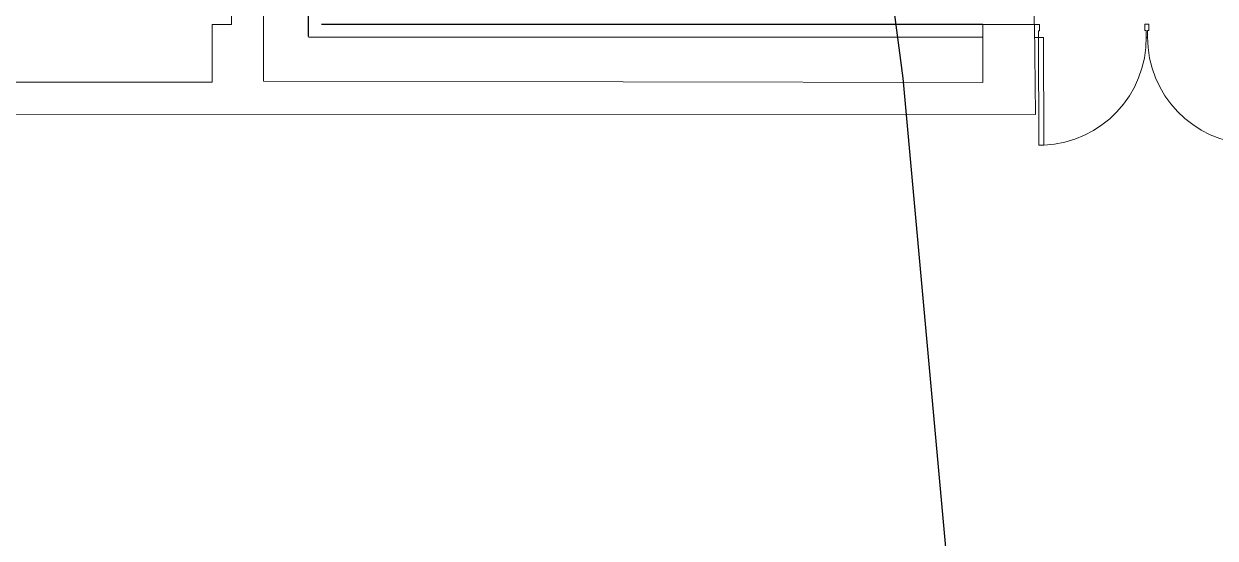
# Model space of a CAD drawing. Header units: millimetres. Extents: x 586 to 1010, y 369 to 668.
# Drawn here: x 682.99 to 692.26, y 488.6 to 492.6 of the extents above; entities that cross this region are included whole.
import ezdxf

# ---------------------------------------------------------------- set-up
doc = ezdxf.new("R2010")
doc.units = ezdxf.units.MM
doc.layers.add('0 new', color=7, linetype='Continuous', lineweight=0)
doc.layers.add('plan line', color=7, linetype='Continuous', lineweight=15)

msp = doc.modelspace()

# ---------------------------------------------------------------- linework, layer by layer
at = {"color": 254, "lineweight": 25}
msp.add_lwpolyline([(667.5806, 481.7471), (668.167, 489.4834), (668.4058, 494.7244), (668.3305, 497.8135), (668.2282, 502.1102), (668.5684, 506.1571), (669.836, 509.6707), (671.1579, 511.3246), (672.4949, 512.3671), (674.3246, 513.3191), (676.3209, 513.9582), (678.3464, 514.2476), (680.2639, 514.1506), (680.2639, 514.1506), (681.9621, 513.6438), (683.4335, 512.7577), (684.6969, 511.536), (685.771, 510.0225), (687.4257, 506.2952), (688.547, 501.9261), (689.8337, 492.1815), (690.1759, 488.4115)], dxfattribs=at)
for points in [[(671.7124, 620.7085), (706.7355, 621.773), (754.2598, 613.8303), (814.6609, 600.1481), (855.7567, 598.0104), (895.0671, 567.0647), (920.0096, 542.0176), (952.0084, 521.2476), (977.2234, 504.6526), (979.6352, 479.2339), (986.3437, 463.8549), (988.7975, 462.3853)], [(654.944, 595.4717), (670.2671, 587.3174), (714.302, 595.1648), (787.0891, 595.1648), (819.3936, 580.9441), (821.0297, 562.8505), (813.4907, 552.7881), (808.7339, 539.6711), (796.4072, 534.7059), (791.0222, 527.249), (791.0222, 507.547), (797.3007, 476.5274), (814.9752, 463.8897), (836.1481, 474.6816), (874.0221, 478.5878), (885.7286, 462.7333), (863.0042, 436.0794), (845.7887, 420.6845), (845.1044, 408.6747)], [(639.2065, 583.4381), (644.7272, 575.638), (657.7961, 553.4401), (668.4043, 543.9291), (682.5178, 548.7307), (692.9838, 555.4778), (711.9339, 556.5828), (734.3456, 532.1334), (750.593, 477.7475), (754.1369, 444.164), (776.4657, 425.4473), (782.6172, 412.2355)]]:
    msp.add_spline(points, degree=3, dxfattribs=at)
at = {"layer": '0 new', "ltscale": 50}
for p, q in [((690.8974, 492.5988), (690.8553, 492.5986)), ((690.8643, 491.8986), (690.8567, 492.5987)), ((691.7476, 492.6022), (691.7173, 492.6021))]:
    msp.add_line(p, q, dxfattribs=at)
at = {"layer": 'plan line', "lineweight": 30}
for p, q in [((685.2053, 492.5067), (685.2056, 494.4555)), ((690.4553, 492.5987), (685.3053, 492.5994)), ((690.4553, 492.4987), (685.2053, 492.4994))]:
    msp.add_line(p, q, dxfattribs=at)
at = {"layer": 'plan line'}
for p, q in [((684.8555, 494.187), (684.8553, 492.1567)), ((684.6053, 492.5995), (684.6055, 493.9952)), ((690.8554, 493.0444), (690.8554, 492.5986)), ((684.4553, 492.1495), (684.4553, 492.5995)), ((684.4553, 492.5995), (684.6053, 492.5995)), ((690.4553, 492.5987), (690.8553, 492.5986)), ((690.4553, 492.1487), (690.4553, 492.5987)), ((690.8976, 492.5491), (690.8876, 492.5491)), ((690.8876, 492.5491), (690.8878, 492.4991)), ((690.8974, 492.5988), (690.8976, 492.5491)), ((691.7175, 492.5524), (691.7173, 492.6021)), ((691.7173, 492.6021), (691.7175, 492.5524)), ((691.7275, 492.5524), (691.7175, 492.5524)), ((691.7175, 492.5524), (691.7275, 492.5524)), ((691.7277, 492.5024), (691.7275, 492.5524)), ((691.7275, 492.5524), (691.7277, 492.4973)), ((691.7378, 492.5525), (691.7478, 492.5525)), ((691.738, 492.5025), (691.7378, 492.5525)), ((691.738, 492.4971), (691.7378, 492.5525)), ((691.7378, 492.5525), (691.7478, 492.5525)), ((691.7478, 492.5525), (691.7476, 492.6022)), ((691.7478, 492.5525), (691.7476, 492.6022)), ((690.8878, 492.4991), (690.8578, 492.499)), ((690.8878, 492.4991), (690.9278, 492.4992)), ((690.8912, 491.6592), (690.8878, 492.4991)), ((690.9278, 492.4992), (690.9312, 491.6594)), ((691.738, 492.4971), (691.7277, 492.497)), ((691.7277, 492.497), (691.738, 492.4971)), ((678.8553, 492.1502), (684.4553, 492.1495)), ((684.8553, 492.1567), (690.4553, 492.1487)), ((690.8643, 491.8986), (678.7552, 491.9002)), ((690.9312, 491.6594), (690.8912, 491.6592))]:
    msp.add_line(p, q, dxfattribs=at)
msp.add_lwpolyline([(690.8878, 492.4991), (690.9278, 492.4992), (690.9312, 491.6594), (690.8912, 491.6592)], close=True, dxfattribs=at)
for points in [[(690.9312, 491.6594, 0.403785), (691.7277, 492.5024)], [(692.5412, 491.6658, -0.403785), (691.738, 492.5025)]]:
    msp.add_lwpolyline(points, format="xyb", dxfattribs=at)

doc.saveas('drawing.dxf')
